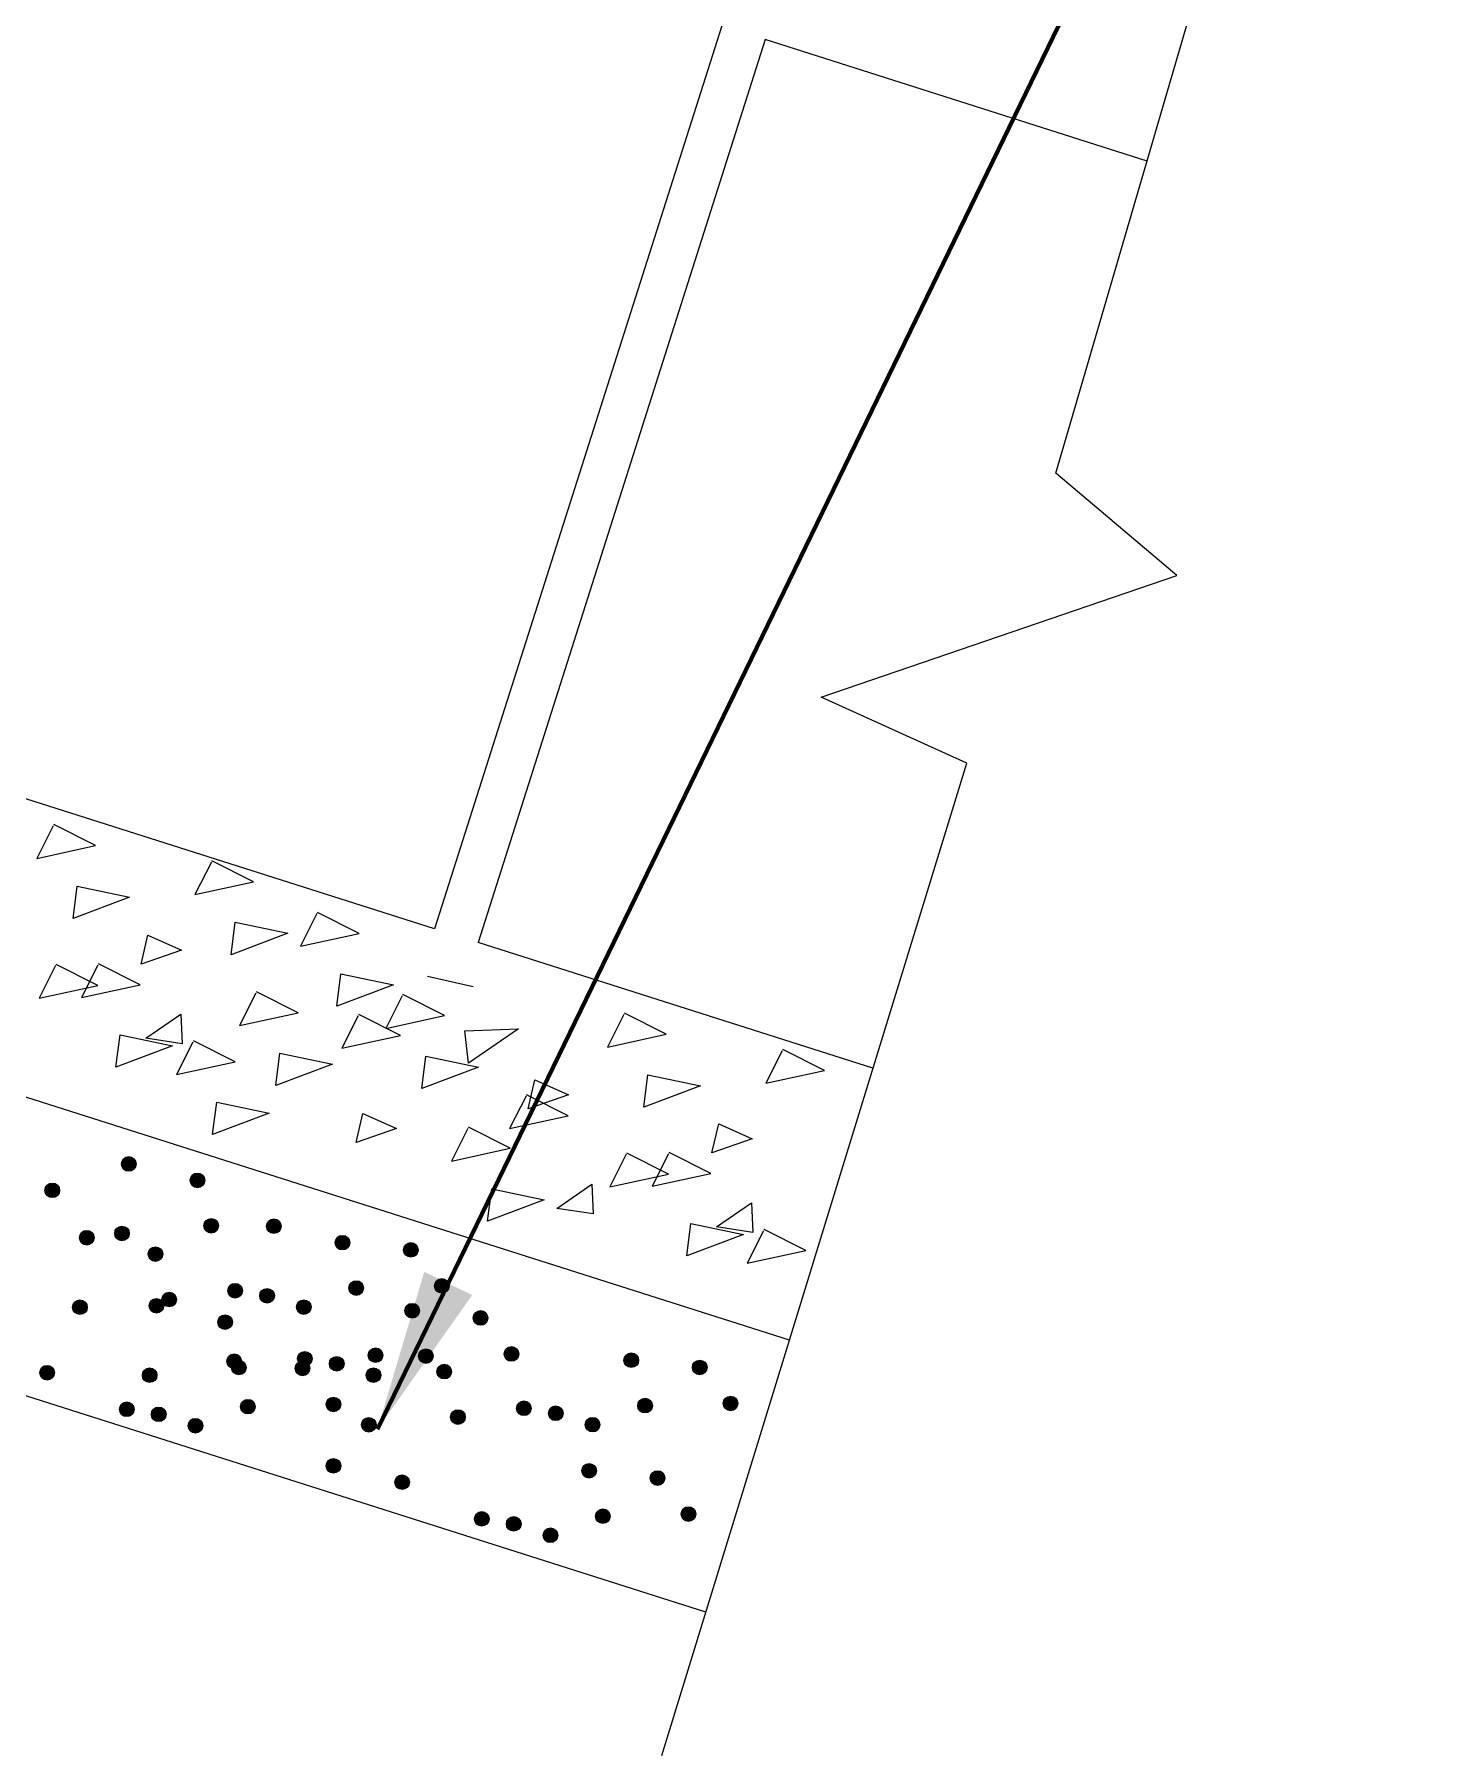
# Model space of a CAD drawing. Header units: inches. Extents: x 15 to 141071, y -30183 to 14738.
# Drawn here: x 70597.61 to 70603.72, y -9433.23 to -9425.8 of the extents above; entities that cross this region are included whole.
import ezdxf

# ---------------------------------------------------------------- set-up
doc = ezdxf.new("R2010")
doc.units = ezdxf.units.IN
doc.header["$MEASUREMENT"] = 0
doc.layers.add('LINE', color=7, linetype='Continuous')
doc.styles.get("Standard").update_dxf_attribs({"font": 'arial.ttf'})
doc.dimstyles.get("Standard").update_dxf_attribs({"dimtxt": 0.18, "dimasz": 0.18, "dimexe": 0.18, "dimexo": 0.0625, "dimgap": 0.09, "dimtad": 0, "dimtih": 1, "dimtoh": 1, "dimdec": 4, "dimzin": 0, "dimdsep": 46, "dimtxsty": 'Standard', "dimcen": 0.09, "dimadec": 0, "dimazin": 0, "dimtfac": 1, "dimtdec": 4, "dimtofl": 0, "dimtmove": 0, "dimatfit": 3, "dimfxl": 1, "dimtolj": 1, "dimtzin": 0, "dimarcsym": 0})

msp = doc.modelspace()

# ---------------------------------------------------------------- hatches: boundary and pattern name
at = {"layer": 'LINE', "lineweight": 20, "ltscale": 0.5}
for points in [[(70598.052269, -9430.686245, -1), (70597.992714, -9430.664969, -1)], [(70598.052269, -9430.686245, -1), (70597.992714, -9430.664969, -1)], [(70598.348981, -9430.757128, -1), (70598.289426, -9430.735852, -1)], [(70598.348981, -9430.757128, -1), (70598.289426, -9430.735852, -1)], [(70597.723301, -9430.787183, -1), (70597.660226, -9430.791767, -1)], [(70597.723301, -9430.787183, -1), (70597.660226, -9430.791767, -1)], [(70598.02282, -9430.986555, -1), (70597.963265, -9430.965279, -1)], [(70598.02282, -9430.986555, -1), (70597.963265, -9430.965279, -1)], [(70598.408368, -9430.953332, -1), (70598.348813, -9430.932057, -1)], [(70598.408368, -9430.953332, -1), (70598.348813, -9430.932057, -1)], [(70598.67919, -9430.955321, -1), (70598.619635, -9430.934045, -1)], [(70598.67919, -9430.955321, -1), (70598.619635, -9430.934045, -1)], [(70597.870676, -9431.004811, -1), (70597.811121, -9430.983535, -1)], [(70597.870676, -9431.004811, -1), (70597.811121, -9430.983535, -1)], [(70598.975902, -9431.026204, -1), (70598.916347, -9431.004929, -1)], [(70598.975902, -9431.026204, -1), (70598.916347, -9431.004929, -1)], [(70599.273335, -9431.04453, -1), (70599.210261, -9431.049113, -1)], [(70599.273335, -9431.04453, -1), (70599.210261, -9431.049113, -1)], [(70598.167388, -9431.075694, -1), (70598.107833, -9431.054418, -1)], [(70598.167388, -9431.075694, -1), (70598.107833, -9431.054418, -1)], [(70599.406891, -9431.200048, -1), (70599.343816, -9431.204631, -1)], [(70599.406891, -9431.200048, -1), (70599.343816, -9431.204631, -1)], [(70598.226775, -9431.271898, -1), (70598.16722, -9431.250623, -1)], [(70598.226775, -9431.271898, -1), (70598.16722, -9431.250623, -1)], [(70598.511889, -9431.233882, -1), (70598.452334, -9431.212606, -1)], [(70598.511889, -9431.233882, -1), (70598.452334, -9431.212606, -1)], [(70598.649741, -9431.255631, -1), (70598.590187, -9431.234356, -1)], [(70598.649741, -9431.255631, -1), (70598.590187, -9431.234356, -1)], [(70599.035289, -9431.222409, -1), (70598.975734, -9431.201133, -1)], [(70599.035289, -9431.222409, -1), (70598.975734, -9431.201133, -1)], [(70597.841228, -9431.305121, -1), (70597.781673, -9431.283846, -1)], [(70597.841228, -9431.305121, -1), (70597.781673, -9431.283846, -1)], [(70598.171867, -9431.298776, -1), (70598.112312, -9431.2775, -1)], [(70598.171867, -9431.298776, -1), (70598.112312, -9431.2775, -1)], [(70598.808601, -9431.304765, -1), (70598.749046, -9431.28349, -1)], [(70598.808601, -9431.304765, -1), (70598.749046, -9431.28349, -1)], [(70599.277093, -9431.320169, -1), (70599.217538, -9431.298894, -1)], [(70599.277093, -9431.320169, -1), (70599.217538, -9431.298894, -1)], [(70599.574526, -9431.338495, -1), (70599.511451, -9431.343078, -1)], [(70599.574526, -9431.338495, -1), (70599.511451, -9431.343078, -1)], [(70598.468579, -9431.369659, -1), (70598.409024, -9431.348384, -1)], [(70598.468579, -9431.369659, -1), (70598.409024, -9431.348384, -1)], [(70599.118888, -9431.512601, -1), (70599.059333, -9431.491325, -1)], [(70599.118888, -9431.512601, -1), (70599.059333, -9431.491325, -1)], [(70599.33648, -9431.516374, -1), (70599.276925, -9431.495098, -1)], [(70599.33648, -9431.516374, -1), (70599.276925, -9431.495098, -1)], [(70599.708082, -9431.494013, -1), (70599.645007, -9431.498596, -1)], [(70599.708082, -9431.494013, -1), (70599.645007, -9431.498596, -1)], [(70597.69918, -9431.588022, -1), (70597.639625, -9431.566746, -1)], [(70597.69918, -9431.588022, -1), (70597.639625, -9431.566746, -1)], [(70598.507694, -9431.538532, -1), (70598.448139, -9431.517256, -1)], [(70598.507694, -9431.538532, -1), (70598.448139, -9431.517256, -1)], [(70598.527966, -9431.565864, -1), (70598.468411, -9431.544588, -1)], [(70598.527966, -9431.565864, -1), (70598.468411, -9431.544588, -1)], [(70598.805127, -9431.556858, -1), (70598.742053, -9431.561441, -1)], [(70598.805127, -9431.556858, -1), (70598.742053, -9431.561441, -1)], [(70598.81308, -9431.527847, -1), (70598.753525, -9431.506571, -1)], [(70598.81308, -9431.527847, -1), (70598.753525, -9431.506571, -1)], [(70598.950932, -9431.549597, -1), (70598.891377, -9431.528321, -1)], [(70598.950932, -9431.549597, -1), (70598.891377, -9431.528321, -1)], [(70599.4156, -9431.583484, -1), (70599.356045, -9431.562208, -1)], [(70599.4156, -9431.583484, -1), (70599.356045, -9431.562208, -1)], [(70600.224114, -9431.533994, -1), (70600.164559, -9431.512718, -1)], [(70600.224114, -9431.533994, -1), (70600.164559, -9431.512718, -1)], [(70600.521547, -9431.552319, -1), (70600.458472, -9431.556903, -1)], [(70600.521547, -9431.552319, -1), (70600.458472, -9431.556903, -1)], [(70598.142418, -9431.599086, -1), (70598.082864, -9431.577811, -1)], [(70598.142418, -9431.599086, -1), (70598.082864, -9431.577811, -1)], [(70599.109792, -9431.59873, -1), (70599.050237, -9431.577455, -1)], [(70599.109792, -9431.59873, -1), (70599.050237, -9431.577455, -1)], [(70598.567081, -9431.734736, -1), (70598.507526, -9431.713461, -1)], [(70598.567081, -9431.734736, -1), (70598.507526, -9431.713461, -1)], [(70598.938683, -9431.712375, -1), (70598.875608, -9431.716959, -1)], [(70598.938683, -9431.712375, -1), (70598.875608, -9431.716959, -1)], [(70600.283501, -9431.730198, -1), (70600.223946, -9431.708923, -1)], [(70600.283501, -9431.730198, -1), (70600.223946, -9431.708923, -1)], [(70600.655103, -9431.707837, -1), (70600.592028, -9431.712421, -1)], [(70600.655103, -9431.707837, -1), (70600.592028, -9431.712421, -1)], [(70598.043681, -9431.74621, -1), (70597.984126, -9431.724934, -1)], [(70598.043681, -9431.74621, -1), (70597.984126, -9431.724934, -1)], [(70598.181533, -9431.767959, -1), (70598.121979, -9431.746683, -1)], [(70598.181533, -9431.767959, -1), (70598.121979, -9431.746683, -1)], [(70599.089439, -9431.812911, -1), (70599.029885, -9431.791635, -1)], [(70599.089439, -9431.812911, -1), (70599.029885, -9431.791635, -1)], [(70599.474987, -9431.779688, -1), (70599.415432, -9431.758412, -1)], [(70599.474987, -9431.779688, -1), (70599.415432, -9431.758412, -1)], [(70599.760101, -9431.741672, -1), (70599.700546, -9431.720396, -1)], [(70599.760101, -9431.741672, -1), (70599.700546, -9431.720396, -1)], [(70599.897953, -9431.763421, -1), (70599.838398, -9431.742145, -1)], [(70599.897953, -9431.763421, -1), (70599.838398, -9431.742145, -1)], [(70600.056813, -9431.812555, -1), (70599.997258, -9431.791279, -1)], [(70600.056813, -9431.812555, -1), (70599.997258, -9431.791279, -1)], [(70598.340393, -9431.817093, -1), (70598.280838, -9431.795817, -1)], [(70598.340393, -9431.817093, -1), (70598.280838, -9431.795817, -1)], [(70598.936803, -9431.990436, -1), (70598.877248, -9431.96916, -1)], [(70598.936803, -9431.990436, -1), (70598.877248, -9431.96916, -1)], [(70600.042029, -9432.011829, -1), (70599.982474, -9431.990554, -1)], [(70600.042029, -9432.011829, -1), (70599.982474, -9431.990554, -1)], [(70599.233515, -9432.061319, -1), (70599.17396, -9432.040043, -1)], [(70599.233515, -9432.061319, -1), (70599.17396, -9432.040043, -1)], [(70600.339462, -9432.030155, -1), (70600.276387, -9432.034738, -1)], [(70600.339462, -9432.030155, -1), (70600.276387, -9432.034738, -1)], [(70599.578016, -9432.219507, -1), (70599.518461, -9432.198231, -1)], [(70599.578016, -9432.219507, -1), (70599.518461, -9432.198231, -1)], [(70599.715868, -9432.241256, -1), (70599.656313, -9432.219981, -1)], [(70599.715868, -9432.241256, -1), (70599.656313, -9432.219981, -1)], [(70600.101416, -9432.208034, -1), (70600.041861, -9432.186758, -1)], [(70600.101416, -9432.208034, -1), (70600.041861, -9432.186758, -1)], [(70600.473018, -9432.185673, -1), (70600.409943, -9432.190256, -1)], [(70600.473018, -9432.185673, -1), (70600.409943, -9432.190256, -1)], [(70599.874728, -9432.29039, -1), (70599.815173, -9432.269115, -1)], [(70599.874728, -9432.29039, -1), (70599.815173, -9432.269115, -1)]]:
    msp.add_hatch(color=7, dxfattribs=at).paths.add_polyline_path(points)

# ---------------------------------------------------------------- linework, layer by layer
at = {"layer": 'LINE', "color": 7, "lineweight": 20, "ltscale": 0.5}
for p, q in [((70600.585297, -9425.757556), (70599.344119, -9429.659578)), ((70600.585297, -9425.757556), (70599.344119, -9429.659578)), ((70600.773425, -9425.817397), (70599.532247, -9429.719419)), ((70600.773425, -9425.817397), (70599.532247, -9429.719419)), ((70602.423752, -9426.342342), (70600.773425, -9425.817397)), ((70602.423752, -9426.342342), (70600.773425, -9425.817397)), ((70600.877582, -9431.437346), (70583.896307, -9426.035843)), ((70600.877582, -9431.437346), (70583.896307, -9426.035843)), ((70600.516215, -9432.612396), (70583.53494, -9427.210892)), ((70600.516215, -9432.612396), (70583.53494, -9427.210892)), ((70599.344119, -9429.659578), (70593.625103, -9427.84044)), ((70599.344119, -9429.659578), (70593.625103, -9427.84044)), ((70597.695971, -9429.214732), (70597.625216, -9429.355404)), ((70597.695971, -9429.214732), (70597.625216, -9429.355404)), ((70597.87879, -9429.300033), (70597.698642, -9429.209422)), ((70597.87879, -9429.300033), (70597.698642, -9429.209422)), ((70597.625216, -9429.355404), (70597.87879, -9429.300033)), ((70597.625216, -9429.355404), (70597.87879, -9429.300033)), ((70598.379381, -9429.371213), (70598.308626, -9429.511885)), ((70598.379381, -9429.371213), (70598.308626, -9429.511885)), ((70598.5622, -9429.456513), (70598.382052, -9429.365903)), ((70598.5622, -9429.456513), (70598.382052, -9429.365903)), ((70598.308626, -9429.511885), (70598.5622, -9429.456513)), ((70598.308626, -9429.511885), (70598.5622, -9429.456513)), ((70597.781435, -9429.61481), (70597.799261, -9429.474994)), ((70597.781435, -9429.61481), (70597.799261, -9429.474994)), ((70598.026215, -9429.522534), (70597.781435, -9429.61481)), ((70598.026215, -9429.522534), (70597.781435, -9429.61481)), ((70597.799261, -9429.474994), (70598.026215, -9429.522534)), ((70597.799261, -9429.474994), (70598.026215, -9429.522534)), ((70598.83592, -9429.594028), (70598.765165, -9429.7347)), ((70598.83592, -9429.594028), (70598.765165, -9429.7347)), ((70599.018739, -9429.679328), (70598.83859, -9429.588718)), ((70599.018739, -9429.679328), (70598.83859, -9429.588718)), ((70598.076239, -9429.811998), (70598.105416, -9429.686971)), ((70598.076239, -9429.811998), (70598.105416, -9429.686971)), ((70598.105416, -9429.686971), (70598.250351, -9429.752279)), ((70598.105416, -9429.686971), (70598.250351, -9429.752279)), ((70598.464845, -9429.771291), (70598.482671, -9429.631475)), ((70598.464845, -9429.771291), (70598.482671, -9429.631475)), ((70598.709625, -9429.679015), (70598.464845, -9429.771291)), ((70598.709625, -9429.679015), (70598.464845, -9429.771291)), ((70598.482671, -9429.631475), (70598.709625, -9429.679015)), ((70598.482671, -9429.631475), (70598.709625, -9429.679015)), ((70598.765165, -9429.7347), (70599.018739, -9429.679328)), ((70598.765165, -9429.7347), (70599.018739, -9429.679328)), ((70598.250351, -9429.752279), (70598.076239, -9429.811998)), ((70598.250351, -9429.752279), (70598.076239, -9429.811998)), ((70601.238949, -9430.262296), (70599.532247, -9429.719419)), ((70601.238949, -9430.262296), (70599.532247, -9429.719419)), ((70597.705743, -9429.818627), (70597.634988, -9429.959299)), ((70597.705743, -9429.818627), (70597.634988, -9429.959299)), ((70597.888562, -9429.903927), (70597.708414, -9429.813316)), ((70597.888562, -9429.903927), (70597.708414, -9429.813316)), ((70597.888574, -9429.816126), (70597.817819, -9429.956798)), ((70597.888574, -9429.816126), (70597.817819, -9429.956798)), ((70598.071393, -9429.901426), (70597.891245, -9429.810816)), ((70598.071393, -9429.901426), (70597.891245, -9429.810816)), ((70597.634988, -9429.959299), (70597.888562, -9429.903927)), ((70597.634988, -9429.959299), (70597.888562, -9429.903927)), ((70597.817819, -9429.956798), (70598.071393, -9429.901426)), ((70597.817819, -9429.956798), (70598.071393, -9429.901426)), ((70598.921384, -9429.994105), (70598.93921, -9429.854289)), ((70598.921384, -9429.994105), (70598.93921, -9429.854289)), ((70599.166164, -9429.901829), (70598.921384, -9429.994105)), ((70599.166164, -9429.901829), (70598.921384, -9429.994105)), ((70598.93921, -9429.854289), (70599.166164, -9429.901829)), ((70598.93921, -9429.854289), (70599.166164, -9429.901829)), ((70599.510597, -9429.910896), (70599.313995, -9429.866048)), ((70599.510597, -9429.910896), (70599.313995, -9429.866048)), ((70598.572091, -9429.936984), (70598.501336, -9430.077656)), ((70598.572091, -9429.936984), (70598.501336, -9430.077656)), ((70598.75491, -9430.022284), (70598.574761, -9429.931674)), ((70598.75491, -9430.022284), (70598.574761, -9429.931674)), ((70599.20375, -9429.949156), (70599.132996, -9430.089828)), ((70599.20375, -9429.949156), (70599.132996, -9430.089828)), ((70599.38657, -9430.034456), (70599.206421, -9429.943846)), ((70599.38657, -9430.034456), (70599.206421, -9429.943846)), ((70598.095826, -9430.132615), (70598.247477, -9430.028293)), ((70598.095826, -9430.132615), (70598.247477, -9430.028293)), ((70598.247477, -9430.028293), (70598.252982, -9430.156561)), ((70598.247477, -9430.028293), (70598.252982, -9430.156561)), ((70598.501336, -9430.077656), (70598.75491, -9430.022284)), ((70598.501336, -9430.077656), (70598.75491, -9430.022284)), ((70599.01424, -9430.034962), (70598.943485, -9430.175634)), ((70599.01424, -9430.034962), (70598.943485, -9430.175634)), ((70599.197059, -9430.120262), (70599.016911, -9430.029652)), ((70599.197059, -9430.120262), (70599.016911, -9430.029652)), ((70599.132996, -9430.089828), (70599.38657, -9430.034456)), ((70599.132996, -9430.089828), (70599.38657, -9430.034456)), ((70600.162797, -9430.029985), (70600.092043, -9430.170657)), ((70600.162797, -9430.029985), (70600.092043, -9430.170657)), ((70600.345616, -9430.115285), (70600.165468, -9430.024675)), ((70600.345616, -9430.115285), (70600.165468, -9430.024675)), ((70597.967108, -9430.256769), (70597.984934, -9430.116952)), ((70597.967108, -9430.256769), (70597.984934, -9430.116952)), ((70597.984934, -9430.116952), (70598.211888, -9430.164492)), ((70597.984934, -9430.116952), (70598.211888, -9430.164492)), ((70598.252982, -9430.156561), (70598.095826, -9430.132615)), ((70598.252982, -9430.156561), (70598.095826, -9430.132615)), ((70598.943485, -9430.175634), (70599.197059, -9430.120262)), ((70598.943485, -9430.175634), (70599.197059, -9430.120262)), ((70599.475266, -9430.099808), (70599.707001, -9430.091633)), ((70599.475266, -9430.099808), (70599.707001, -9430.091633)), ((70599.49143, -9430.239827), (70599.475266, -9430.099808)), ((70599.49143, -9430.239827), (70599.475266, -9430.099808)), ((70599.707001, -9430.091633), (70599.49143, -9430.239827)), ((70599.707001, -9430.091633), (70599.49143, -9430.239827)), ((70600.092043, -9430.170657), (70600.345616, -9430.115285)), ((70600.092043, -9430.170657), (70600.345616, -9430.115285)), ((70598.211888, -9430.164492), (70597.967108, -9430.256769)), ((70598.211888, -9430.164492), (70597.967108, -9430.256769)), ((70598.299501, -9430.148839), (70598.228747, -9430.289511)), ((70598.299501, -9430.148839), (70598.228747, -9430.289511)), ((70598.482321, -9430.234139), (70598.302172, -9430.143529)), ((70598.482321, -9430.234139), (70598.302172, -9430.143529)), ((70598.657555, -9430.337061), (70598.675381, -9430.197245)), ((70598.657555, -9430.337061), (70598.675381, -9430.197245)), ((70598.675381, -9430.197245), (70598.902335, -9430.244785)), ((70598.675381, -9430.197245), (70598.902335, -9430.244785)), ((70599.289214, -9430.349234), (70599.307041, -9430.209417)), ((70599.289214, -9430.349234), (70599.307041, -9430.209417)), ((70599.307041, -9430.209417), (70599.533994, -9430.256957)), ((70599.307041, -9430.209417), (70599.533994, -9430.256957)), ((70600.846207, -9430.186466), (70600.775453, -9430.327138)), ((70600.846207, -9430.186466), (70600.775453, -9430.327138)), ((70601.029027, -9430.271766), (70600.848878, -9430.181155)), ((70601.029027, -9430.271766), (70600.848878, -9430.181155)), ((70598.228747, -9430.289511), (70598.482321, -9430.234139)), ((70598.228747, -9430.289511), (70598.482321, -9430.234139)), ((70598.902335, -9430.244785), (70598.657555, -9430.337061)), ((70598.902335, -9430.244785), (70598.657555, -9430.337061)), ((70599.533994, -9430.256957), (70599.289214, -9430.349234)), ((70599.533994, -9430.256957), (70599.289214, -9430.349234)), ((70600.775453, -9430.327138), (70601.029027, -9430.271766)), ((70600.775453, -9430.327138), (70601.029027, -9430.271766)), ((70599.748432, -9430.436866), (70599.777609, -9430.311839)), ((70599.748432, -9430.436866), (70599.777609, -9430.311839)), ((70599.777609, -9430.311839), (70599.922544, -9430.377147)), ((70599.777609, -9430.311839), (70599.922544, -9430.377147)), ((70600.248261, -9430.430062), (70600.266087, -9430.290246)), ((70600.248261, -9430.430062), (70600.266087, -9430.290246)), ((70600.493041, -9430.337786), (70600.248261, -9430.430062)), ((70600.493041, -9430.337786), (70600.248261, -9430.430062)), ((70600.266087, -9430.290246), (70600.493041, -9430.337786)), ((70600.266087, -9430.290246), (70600.493041, -9430.337786)), ((70598.384965, -9430.548917), (70598.402791, -9430.4091)), ((70598.384965, -9430.548917), (70598.402791, -9430.4091)), ((70598.402791, -9430.4091), (70598.629745, -9430.45664)), ((70598.402791, -9430.4091), (70598.629745, -9430.45664)), ((70599.739316, -9430.382172), (70599.668562, -9430.522844)), ((70599.739316, -9430.382172), (70599.668562, -9430.522844)), ((70599.922136, -9430.467472), (70599.741987, -9430.376862)), ((70599.922136, -9430.467472), (70599.741987, -9430.376862)), ((70599.922544, -9430.377147), (70599.748432, -9430.436866)), ((70599.922544, -9430.377147), (70599.748432, -9430.436866)), ((70598.629745, -9430.45664), (70598.384965, -9430.548917)), ((70598.629745, -9430.45664), (70598.384965, -9430.548917)), ((70599.004772, -9430.582666), (70599.033949, -9430.457639)), ((70599.004772, -9430.582666), (70599.033949, -9430.457639)), ((70599.033949, -9430.457639), (70599.178884, -9430.522947)), ((70599.033949, -9430.457639), (70599.178884, -9430.522947)), ((70599.668562, -9430.522844), (70599.922136, -9430.467472)), ((70599.668562, -9430.522844), (70599.922136, -9430.467472)), ((70600.543066, -9430.62725), (70600.572243, -9430.502223)), ((70600.543066, -9430.62725), (70600.572243, -9430.502223)), ((70600.572243, -9430.502223), (70600.717178, -9430.567532)), ((70600.572243, -9430.502223), (70600.717178, -9430.567532)), ((70599.178884, -9430.522947), (70599.004772, -9430.582666)), ((70599.178884, -9430.522947), (70599.004772, -9430.582666)), ((70599.488045, -9430.522273), (70599.417291, -9430.662945)), ((70599.488045, -9430.522273), (70599.417291, -9430.662945)), ((70599.670865, -9430.607573), (70599.490716, -9430.516963)), ((70599.670865, -9430.607573), (70599.490716, -9430.516963)), ((70600.717178, -9430.567532), (70600.543066, -9430.62725)), ((70600.717178, -9430.567532), (70600.543066, -9430.62725)), ((70599.417291, -9430.662945), (70599.670865, -9430.607573)), ((70599.417291, -9430.662945), (70599.670865, -9430.607573)), ((70600.172569, -9430.633879), (70600.101815, -9430.774551)), ((70600.172569, -9430.633879), (70600.101815, -9430.774551)), ((70600.355389, -9430.719179), (70600.17524, -9430.628569)), ((70600.355389, -9430.719179), (70600.17524, -9430.628569)), ((70600.3554, -9430.631378), (70600.284646, -9430.77205)), ((70600.3554, -9430.631378), (70600.284646, -9430.77205)), ((70600.53822, -9430.716679), (70600.358071, -9430.626068)), ((70600.53822, -9430.716679), (70600.358071, -9430.626068)), ((70600.101815, -9430.774551), (70600.355389, -9430.719179)), ((70600.101815, -9430.774551), (70600.355389, -9430.719179)), ((70600.284646, -9430.77205), (70600.53822, -9430.716679)), ((70600.284646, -9430.77205), (70600.53822, -9430.716679)), ((70599.573509, -9430.92235), (70599.591336, -9430.782534)), ((70599.573509, -9430.92235), (70599.591336, -9430.782534)), ((70599.591336, -9430.782534), (70599.818289, -9430.830074)), ((70599.591336, -9430.782534), (70599.818289, -9430.830074)), ((70599.872206, -9430.867575), (70600.023857, -9430.763252)), ((70599.872206, -9430.867575), (70600.023857, -9430.763252)), ((70600.023857, -9430.763252), (70600.029361, -9430.89152)), ((70600.023857, -9430.763252), (70600.029361, -9430.89152)), ((70599.818289, -9430.830074), (70599.573509, -9430.92235)), ((70599.818289, -9430.830074), (70599.573509, -9430.92235)), ((70600.029361, -9430.89152), (70599.872206, -9430.867575)), ((70600.029361, -9430.89152), (70599.872206, -9430.867575)), ((70600.562653, -9430.947868), (70600.714304, -9430.843545)), ((70600.562653, -9430.947868), (70600.714304, -9430.843545)), ((70600.714304, -9430.843545), (70600.719808, -9430.971813)), ((70600.714304, -9430.843545), (70600.719808, -9430.971813)), ((70600.433934, -9431.072021), (70600.45176, -9430.932205)), ((70600.433934, -9431.072021), (70600.45176, -9430.932205)), ((70600.45176, -9430.932205), (70600.678714, -9430.979744)), ((70600.45176, -9430.932205), (70600.678714, -9430.979744)), ((70600.719808, -9430.971813), (70600.562653, -9430.947868)), ((70600.719808, -9430.971813), (70600.562653, -9430.947868)), ((70600.678714, -9430.979744), (70600.433934, -9431.072021)), ((70600.678714, -9430.979744), (70600.433934, -9431.072021)), ((70600.766328, -9430.964091), (70600.695573, -9431.104763)), ((70600.766328, -9430.964091), (70600.695573, -9431.104763)), ((70600.949147, -9431.049391), (70600.768998, -9430.958781)), ((70600.949147, -9431.049391), (70600.768998, -9430.958781)), ((70600.695573, -9431.104763), (70600.949147, -9431.049391)), ((70600.695573, -9431.104763), (70600.949147, -9431.049391))]:
    msp.add_line(p, q, dxfattribs=at)
msp.add_lwpolyline([(70600.325781, -9433.231625), (70601.644235, -9428.944439), (70601.015282, -9428.658842), (70602.553029, -9428.132717), (70602.029593, -9427.691376), (70602.711053, -9425.359037)], dxfattribs=at)
msp.add_lwpolyline([(70600.325781, -9433.231625), (70601.644235, -9428.944439), (70601.015282, -9428.658842), (70602.553029, -9428.132717), (70602.029593, -9427.691376), (70602.711053, -9425.359037)], dxfattribs=at)
for centre in [(70598.022491, -9430.675607), (70598.022491, -9430.675607), (70598.319203, -9430.74649), (70598.319203, -9430.74649), (70597.691763, -9430.789475), (70597.691763, -9430.789475), (70597.993043, -9430.975917), (70597.993043, -9430.975917), (70598.37859, -9430.942695), (70598.37859, -9430.942695), (70598.649412, -9430.944683), (70598.649412, -9430.944683), (70597.840899, -9430.994173), (70597.840899, -9430.994173), (70598.946125, -9431.015566), (70598.946125, -9431.015566), (70599.241798, -9431.046821), (70599.241798, -9431.046821), (70598.137611, -9431.065056), (70598.137611, -9431.065056), (70599.375354, -9431.202339), (70599.375354, -9431.202339), (70598.196998, -9431.261261), (70598.196998, -9431.261261), (70598.482111, -9431.223244), (70598.482111, -9431.223244), (70598.619964, -9431.244994), (70598.619964, -9431.244994), (70599.005511, -9431.211771), (70599.005511, -9431.211771), (70597.81145, -9431.294483), (70597.81145, -9431.294483), (70598.142089, -9431.288138), (70598.142089, -9431.288138), (70598.778824, -9431.294127), (70598.778824, -9431.294127), (70599.247316, -9431.309532), (70599.247316, -9431.309532), (70599.542989, -9431.340787), (70599.542989, -9431.340787), (70598.438802, -9431.359021), (70598.438802, -9431.359021), (70599.08911, -9431.501963), (70599.08911, -9431.501963), (70599.306702, -9431.505736), (70599.306702, -9431.505736), (70599.676544, -9431.496305), (70599.676544, -9431.496305), (70597.669403, -9431.577384), (70597.669403, -9431.577384), (70598.477917, -9431.527894), (70598.477917, -9431.527894), (70598.498188, -9431.555226), (70598.498188, -9431.555226), (70598.77359, -9431.559149), (70598.77359, -9431.559149), (70598.783302, -9431.517209), (70598.783302, -9431.517209), (70598.921155, -9431.538959), (70598.921155, -9431.538959), (70599.385823, -9431.572846), (70599.385823, -9431.572846), (70600.194337, -9431.523356), (70600.194337, -9431.523356), (70600.49001, -9431.554611), (70600.49001, -9431.554611), (70598.112641, -9431.588448), (70598.112641, -9431.588448), (70599.080015, -9431.588093), (70599.080015, -9431.588093), (70598.537303, -9431.724099), (70598.537303, -9431.724099), (70598.907146, -9431.714667), (70598.907146, -9431.714667), (70600.253723, -9431.71956), (70600.253723, -9431.71956), (70600.623565, -9431.710129), (70600.623565, -9431.710129), (70598.013904, -9431.735572), (70598.013904, -9431.735572), (70598.151756, -9431.757321), (70598.151756, -9431.757321), (70599.059662, -9431.802273), (70599.059662, -9431.802273), (70599.445209, -9431.76905), (70599.445209, -9431.76905), (70599.730323, -9431.731034), (70599.730323, -9431.731034), (70599.868176, -9431.752783), (70599.868176, -9431.752783), (70600.027036, -9431.801917), (70600.027036, -9431.801917), (70598.310616, -9431.806455), (70598.310616, -9431.806455), (70598.907025, -9431.979798), (70598.907025, -9431.979798), (70600.012251, -9432.001191), (70600.012251, -9432.001191), (70599.203738, -9432.050681), (70599.203738, -9432.050681), (70600.307925, -9432.032446), (70600.307925, -9432.032446), (70599.548238, -9432.208869), (70599.548238, -9432.208869), (70599.686091, -9432.230619), (70599.686091, -9432.230619), (70600.071638, -9432.197396), (70600.071638, -9432.197396), (70600.44148, -9432.187964), (70600.44148, -9432.187964), (70599.844951, -9432.279752), (70599.844951, -9432.279752)]:
    msp.add_circle(centre, 0.031621, dxfattribs=at)

# ---------------------------------------------------------------- leaders
msp.add_leader([(70599.097481, -9431.821519), (70602.707019, -9424.38516), (70603.722631, -9424.417042)], dimstyle='Standard', override={"dimtxt": 0.9, "dimasz": 0.7, "dimclrd": 7, "dimclre": 7, "dimclrt": 7, "dimlwd": 65535, "dimlwe": 65535}, dxfattribs=at)
msp.add_leader([(70599.097481, -9431.821519), (70602.707019, -9424.38516), (70603.722631, -9424.417042)], dimstyle='Standard', override={"dimtxt": 0.9, "dimasz": 0.7, "dimclrd": 7, "dimclre": 7, "dimclrt": 7, "dimlwd": 65535, "dimlwe": 65535}, dxfattribs=at)

doc.saveas('drawing.dxf')
